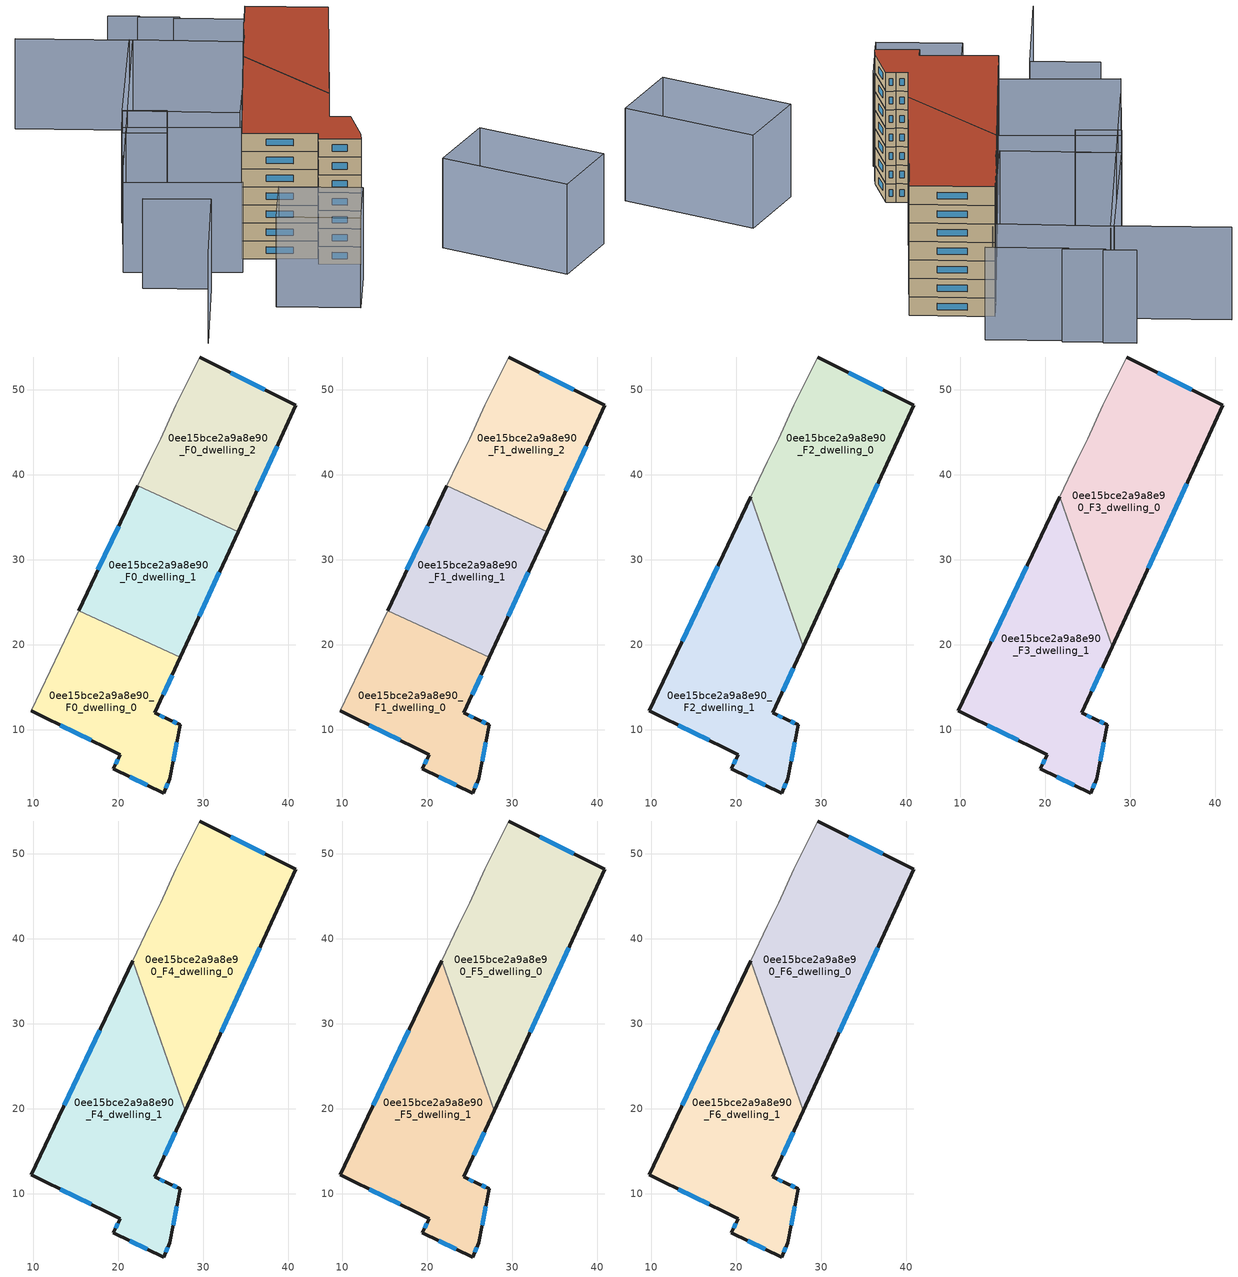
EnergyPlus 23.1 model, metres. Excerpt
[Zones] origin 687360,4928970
0ee15bce2a9a8e90_F0_dwelling_0
 floor ground (EU_floor_Construction): 27.32,18.51 24.32,11.96 25.97,11.15 27.28,10.56 26.04,4.2 25.36,2.53 19.43,5.39 20.22,7.06 9.75,12.18 15.34,24 z0
 wall outside (EU_wall_Construction): 9.75,12.18 20.22,7.06 19.43,5.39 25.36,2.53 26.04,4.2 27.28,10.56 25.97,11.15 24.32,11.96 27.32,18.51 z0:3
 wall adiabatic (EU_wall_Construction): 15.34,24 9.75,12.18 z0:3
 wall to 0ee15bce2a9a8e90_F0_dwelling_1 (EU_wall_Construction): 27.32,18.51 15.34,24 z0:3
 window (EU_Window_Construction): 26.44,6.27 26.88,8.49 / 25.58,3.08 25.82,3.66 / 21.36,4.46 23.43,3.46 / 19.97,6.52 19.69,5.93 / 13.16,10.52 16.82,8.73 / 25.3,14.09 26.34,16.38 / 25.43,11.42 24.86,11.7 / 26.85,10.75 26.4,10.96 z0.98:2.02
0ee15bce2a9a8e90_F0_dwelling_1
 floor ground (EU_floor_Construction): 34.09,33.29 27.32,18.51 15.34,24 22.3,38.69 z0
 wall outside (EU_wall_Construction): 27.32,18.51 34.09,33.29 / 22.3,38.69 15.34,24 z0:3
 wall to 0ee15bce2a9a8e90_F0_dwelling_2 (EU_wall_Construction): 34.09,33.29 22.3,38.69 z0:3
 window (EU_Window_Construction): 29.52,23.31 31.89,28.48 / 20.04,33.91 17.6,28.78 z0.98:2.02
0ee15bce2a9a8e90_F0_dwelling_2
 floor ground (EU_floor_Construction): 40.89,48.14 34.09,33.29 22.3,38.69 23.62,41.49 25.02,44.22 26.78,48.15 27.28,49.22 29.57,53.83 z0
 wall outside (EU_wall_Construction): 34.09,33.29 40.89,48.14 29.57,53.83 z0:3
 wall adiabatic (EU_wall_Construction): 29.57,53.83 27.28,49.22 26.78,48.15 25.02,44.22 23.62,41.49 22.3,38.69 z0:3
 window (EU_Window_Construction): 37.21,49.99 33.25,51.98 / 36.3,38.12 38.68,43.31 z0.98:2.02
0ee15bce2a9a8e90_F1_dwelling_0
 floor to 0ee15bce2a9a8e90_F0_dwelling_0 (EU_floor_Construction): 27.32,18.51 24.32,11.96 25.97,11.15 27.28,10.56 26.04,4.2 25.36,2.53 19.43,5.39 20.22,7.06 9.75,12.18 15.34,24 z3
 wall outside (EU_wall_Construction): 9.75,12.18 20.22,7.06 19.43,5.39 25.36,2.53 26.04,4.2 27.28,10.56 25.97,11.15 24.32,11.96 27.32,18.51 z3:6
 wall adiabatic (EU_wall_Construction): 15.34,24 9.75,12.18 z3:6
 wall to 0ee15bce2a9a8e90_F1_dwelling_1 (EU_wall_Construction): 27.32,18.51 15.34,24 z3:6
 window (EU_Window_Construction): 26.44,6.27 26.88,8.49 / 25.58,3.08 25.82,3.66 / 21.36,4.46 23.43,3.46 / 19.97,6.52 19.69,5.93 / 13.16,10.52 16.82,8.73 / 25.3,14.09 26.34,16.38 / 25.43,11.42 24.86,11.7 / 26.85,10.75 26.4,10.96 z3.98:5.02
0ee15bce2a9a8e90_F1_dwelling_1
 floor to 0ee15bce2a9a8e90_F0_dwelling_1 (EU_floor_Construction): 34.09,33.29 27.32,18.51 15.34,24 22.3,38.69 z3
 wall outside (EU_wall_Construction): 27.32,18.51 34.09,33.29 / 22.3,38.69 15.34,24 z3:6
 wall to 0ee15bce2a9a8e90_F1_dwelling_2 (EU_wall_Construction): 34.09,33.29 22.3,38.69 z3:6
 window (EU_Window_Construction): 29.52,23.31 31.89,28.48 / 20.04,33.91 17.6,28.78 z3.98:5.02
0ee15bce2a9a8e90_F1_dwelling_2
 floor to 0ee15bce2a9a8e90_F0_dwelling_2 (EU_floor_Construction): 40.89,48.14 34.09,33.29 22.3,38.69 23.62,41.49 25.02,44.22 26.78,48.15 27.28,49.22 29.57,53.83 z3
 wall outside (EU_wall_Construction): 34.09,33.29 40.89,48.14 29.57,53.83 z3:6
 wall adiabatic (EU_wall_Construction): 29.57,53.83 27.28,49.22 26.78,48.15 25.02,44.22 23.62,41.49 22.3,38.69 z3:6
 window (EU_Window_Construction): 37.21,49.99 33.25,51.98 / 36.3,38.12 38.68,43.31 z3.98:5.02
0ee15bce2a9a8e90_F2_dwelling_0
 floor to 0ee15bce2a9a8e90_F1_dwelling_2 (EU_floor_Construction): 40.89,48.14 34.09,33.29 22.3,38.69 23.62,41.49 25.02,44.22 26.78,48.15 27.28,49.22 29.57,53.83 z6
 floor to 0ee15bce2a9a8e90_F1_dwelling_1 (EU_floor_Construction): 34.09,33.29 27.88,19.73 21.68,37.38 22.3,38.69 z6
 wall outside (EU_wall_Construction): 27.88,19.73 40.89,48.14 29.57,53.83 z6:9
 wall to 0ee15bce2a9a8e90_F2_dwelling_1 (EU_wall_Construction): 21.68,37.38 27.88,19.73 z6:9
 wall adiabatic (EU_wall_Construction): 29.57,53.83 27.28,49.22 26.78,48.15 25.02,44.22 23.62,41.49 21.68,37.38 z6:9
 window (EU_Window_Construction): 37.21,49.99 33.25,51.98 / 32.11,28.97 36.66,38.9 z6.98:8.02
0ee15bce2a9a8e90_F2_dwelling_1
 floor to 0ee15bce2a9a8e90_F1_dwelling_0 (EU_floor_Construction): 27.32,18.51 24.32,11.96 25.97,11.15 27.28,10.56 26.04,4.2 25.36,2.53 19.43,5.39 20.22,7.06 9.75,12.18 15.34,24 z6
 floor to 0ee15bce2a9a8e90_F1_dwelling_1 (EU_floor_Construction): 21.68,37.38 27.88,19.73 27.32,18.51 15.34,24 z6
 wall outside (EU_wall_Construction): 21.68,37.38 9.75,12.18 20.22,7.06 19.43,5.39 25.36,2.53 26.04,4.2 27.28,10.56 25.97,11.15 24.32,11.96 27.88,19.73 z6:9
 window (EU_Window_Construction): 25.58,3.08 25.82,3.66 / 21.36,4.46 23.43,3.46 / 19.97,6.52 19.69,5.93 / 13.16,10.52 16.82,8.73 / 17.8,29.18 13.63,20.38 / 25.48,14.49 26.72,17.21 / 25.43,11.42 24.86,11.7 / 26.85,10.75 26.4,10.96 / 26.44,6.27 26.88,8.49 z6.98:8.02
0ee15bce2a9a8e90_F3_dwelling_0
 floor to 0ee15bce2a9a8e90_F2_dwelling_0 (EU_floor_Construction): 40.89,48.14 27.88,19.73 21.68,37.38 23.62,41.49 25.02,44.22 26.78,48.15 27.28,49.22 29.57,53.83 z9
 wall outside (EU_wall_Construction): 27.88,19.73 40.89,48.14 29.57,53.83 z9:12
 wall to 0ee15bce2a9a8e90_F3_dwelling_1 (EU_wall_Construction): 21.68,37.38 27.88,19.73 z9:12
 wall adiabatic (EU_wall_Construction): 29.57,53.83 27.28,49.22 26.78,48.15 25.02,44.22 23.62,41.49 21.68,37.38 z9:12
 window (EU_Window_Construction): 37.21,49.99 33.25,51.98 / 32.11,28.97 36.66,38.9 z9.98:11.02
0ee15bce2a9a8e90_F3_dwelling_1
 floor to 0ee15bce2a9a8e90_F2_dwelling_1 (EU_floor_Construction): 21.68,37.38 27.88,19.73 24.32,11.96 25.97,11.15 27.28,10.56 26.04,4.2 25.36,2.53 19.43,5.39 20.22,7.06 9.75,12.18 z9
 wall outside (EU_wall_Construction): 21.68,37.38 9.75,12.18 20.22,7.06 19.43,5.39 25.36,2.53 26.04,4.2 27.28,10.56 25.97,11.15 24.32,11.96 27.88,19.73 z9:12
 window (EU_Window_Construction): 25.58,3.08 25.82,3.66 / 21.36,4.46 23.43,3.46 / 19.97,6.52 19.69,5.93 / 13.16,10.52 16.82,8.73 / 17.8,29.18 13.63,20.38 / 25.48,14.49 26.72,17.21 / 25.43,11.42 24.86,11.7 / 26.85,10.75 26.4,10.96 / 26.44,6.27 26.88,8.49 z9.98:11.02
0ee15bce2a9a8e90_F4_dwelling_0
 floor to 0ee15bce2a9a8e90_F3_dwelling_0 (EU_floor_Construction): 40.89,48.14 27.88,19.73 21.68,37.38 23.62,41.49 25.02,44.22 26.78,48.15 27.28,49.22 29.57,53.83 z12
 wall outside (EU_wall_Construction): 27.88,19.73 40.89,48.14 29.57,53.83 z12:15
 wall to 0ee15bce2a9a8e90_F4_dwelling_1 (EU_wall_Construction): 21.68,37.38 27.88,19.73 z12:15
 wall adiabatic (EU_wall_Construction): 29.57,53.83 27.28,49.22 26.78,48.15 25.02,44.22 23.62,41.49 21.68,37.38 z12:15
 window (EU_Window_Construction): 37.21,49.99 33.25,51.98 / 32.11,28.97 36.66,38.9 z12.98:14.02
0ee15bce2a9a8e90_F4_dwelling_1
 floor to 0ee15bce2a9a8e90_F3_dwelling_1 (EU_floor_Construction): 21.68,37.38 27.88,19.73 24.32,11.96 25.97,11.15 27.28,10.56 26.04,4.2 25.36,2.53 19.43,5.39 20.22,7.06 9.75,12.18 z12
 wall outside (EU_wall_Construction): 21.68,37.38 9.75,12.18 20.22,7.06 19.43,5.39 25.36,2.53 26.04,4.2 27.28,10.56 25.97,11.15 24.32,11.96 27.88,19.73 z12:15
 window (EU_Window_Construction): 25.58,3.08 25.82,3.66 / 21.36,4.46 23.43,3.46 / 19.97,6.52 19.69,5.93 / 13.16,10.52 16.82,8.73 / 17.8,29.18 13.63,20.38 / 25.48,14.49 26.72,17.21 / 25.43,11.42 24.86,11.7 / 26.85,10.75 26.4,10.96 / 26.44,6.27 26.88,8.49 z12.98:14.02
0ee15bce2a9a8e90_F5_dwelling_0
 floor to 0ee15bce2a9a8e90_F4_dwelling_0 (EU_floor_Construction): 40.89,48.14 27.88,19.73 21.68,37.38 23.62,41.49 25.02,44.22 26.78,48.15 27.28,49.22 29.57,53.83 z15
 wall outside (EU_wall_Construction): 27.88,19.73 40.89,48.14 29.57,53.83 z15:18
 wall to 0ee15bce2a9a8e90_F5_dwelling_1 (EU_wall_Construction): 21.68,37.38 27.88,19.73 z15:18
 wall adiabatic (EU_wall_Construction): 29.57,53.83 27.28,49.22 26.78,48.15 25.02,44.22 23.62,41.49 21.68,37.38 z15:18
 window (EU_Window_Construction): 37.21,49.99 33.25,51.98 / 32.11,28.97 36.66,38.9 z15.98:17.02
0ee15bce2a9a8e90_F5_dwelling_1
 floor to 0ee15bce2a9a8e90_F4_dwelling_1 (EU_floor_Construction): 21.68,37.38 27.88,19.73 24.32,11.96 25.97,11.15 27.28,10.56 26.04,4.2 25.36,2.53 19.43,5.39 20.22,7.06 9.75,12.18 z15
 wall outside (EU_wall_Construction): 21.68,37.38 9.75,12.18 20.22,7.06 19.43,5.39 25.36,2.53 26.04,4.2 27.28,10.56 25.97,11.15 24.32,11.96 27.88,19.73 z15:18
 window (EU_Window_Construction): 25.58,3.08 25.82,3.66 / 21.36,4.46 23.43,3.46 / 19.97,6.52 19.69,5.93 / 13.16,10.52 16.82,8.73 / 17.8,29.18 13.63,20.38 / 25.48,14.49 26.72,17.21 / 25.43,11.42 24.86,11.7 / 26.85,10.75 26.4,10.96 / 26.44,6.27 26.88,8.49 z15.98:17.02
0ee15bce2a9a8e90_F6_dwelling_0
 floor to 0ee15bce2a9a8e90_F5_dwelling_0 (EU_floor_Construction): 40.89,48.14 27.88,19.73 21.68,37.38 23.62,41.49 25.02,44.22 26.78,48.15 27.28,49.22 29.57,53.83 z18
 wall outside (EU_wall_Construction): 27.88,19.73 40.89,48.14 29.57,53.83 z18:21
 wall to 0ee15bce2a9a8e90_F6_dwelling_1 (EU_wall_Construction): 21.68,37.38 27.88,19.73 z18:21
 wall adiabatic (EU_wall_Construction): 29.57,53.83 27.28,49.22 26.78,48.15 25.02,44.22 23.62,41.49 21.68,37.38 z18:21
 window (EU_Window_Construction): 37.21,49.99 33.25,51.98 / 32.11,28.97 36.66,38.9 z18.98:20.02
 roof outside (EU_roof_Construction): 27.88,19.73 40.89,48.14 29.57,53.83 27.28,49.22 26.78,48.15 25.02,44.22 23.62,41.49 21.68,37.38 z21
0ee15bce2a9a8e90_F6_dwelling_1
 floor to 0ee15bce2a9a8e90_F5_dwelling_1 (EU_floor_Construction): 21.68,37.38 27.88,19.73 24.32,11.96 25.97,11.15 27.28,10.56 26.04,4.2 25.36,2.53 19.43,5.39 20.22,7.06 9.75,12.18 z18
 wall outside (EU_wall_Construction): 21.68,37.38 9.75,12.18 20.22,7.06 19.43,5.39 25.36,2.53 26.04,4.2 27.28,10.56 25.97,11.15 24.32,11.96 27.88,19.73 z18:21
 window (EU_Window_Construction): 25.58,3.08 25.82,3.66 / 21.36,4.46 23.43,3.46 / 19.97,6.52 19.69,5.93 / 13.16,10.52 16.82,8.73 / 17.8,29.18 13.63,20.38 / 25.48,14.49 26.72,17.21 / 25.43,11.42 24.86,11.7 / 26.85,10.75 26.4,10.96 / 26.44,6.27 26.88,8.49 z18.98:20.02
 roof outside (EU_roof_Construction): 26.04,4.2 27.28,10.56 25.97,11.15 24.32,11.96 27.88,19.73 21.68,37.38 9.75,12.18 20.22,7.06 19.43,5.39 25.36,2.53 z21
shading: -8.4,8.66 0.95,4.04 / 0.95,4.04 -7.69,-13.47 / -1.62,69.48 14.35,61.48 / 14.35,61.48 -6.42,20.03 / 34.32,60.7 23.31,66.11 / 24.32,66.06 18.52,68.78 / 18.97,68.92 14.53,71.02 / 18.72,-11.6 7.25,-5.87 / 7.25,-5.87 12.16,3.95 / 12.16,3.95 23.63,-1.79 / 23.63,-1.79 18.72,-11.6 / 52.3,-13.61 39.18,2.93 / 39.18,2.93 48.84,10.6 / 48.84,10.6 61.96,-5.94 / 61.96,-5.94 52.3,-13.61 / 16.17,25.84 7.9,7.7 / 7.9,7.7 -8.62,15.24 / -8.62,15.24 -0.35,33.37 / -0.35,33.37 16.17,25.84 / 2.15,38.91 8.35,36 / 8.35,36 4.94,28.74 / 4.94,28.74 -1.26,31.65 / -1.26,31.65 2.15,38.91 / 29.87,53.68 18.1,30.73 / 18.1,30.73 2.15,38.91 / 2.15,38.91 13.92,61.86 / 13.92,61.86 29.87,53.68 z0:15
[Building]
EU S2 Campaign: North Axis=0; Terrain=City; Solar Distribution=FullExterior
[Site:Location]
Bologna: Latitude=44.5; Longitude=11.25; Time Zone=1; Elevation=37
[SizingPeriod:WeatherFileDays]
AnnualSizingPeriod: Begin Month=1; Begin Day of Month=1; End Month=12; End Day of Month=31; Day of Week for Start Day=Monday; Use Weather File Daylight Saving Period=No; Use Weather File Rain and Snow Indicators=No
[MATERIAL]
EU_InternalMass_Material: Roughness=MediumRough; Thickness=0.1; Conductivity=1; Density=1800; Specific Heat=900; Thermal Absorptance=0.9; Solar Absorptance=0.7; Visible Absorptance=0.7
[MATERIAL:NOMASS] Roughness=MediumRough; Thermal Absorptance=0.9; Solar Absorptance=0.7; Visible Absorptance=0.7
Name | Thermal Resistance
EU_wall_NoMass | 0.905828
EU_roof_NoMass | 0.37593
EU_floor_NoMass | 0.67114
[WINDOWMATERIAL:SIMPLEGLAZINGSYSTEM]
EU_Window_SimpleGlazing: UFactor=4.52486; Solar Heat Gain Coefficient=0.85; Visible Transmittance=0.85
[CONSTRUCTION]
EU_wall_Construction: EU_wall_NoMass
EU_roof_Construction: EU_roof_NoMass
EU_floor_Construction: EU_floor_NoMass
EU_InternalMass_Construction: EU_InternalMass_Material
EU_Window_Construction: EU_Window_SimpleGlazing
[ZONE] Type=1; Multiplier=1; Ceiling Height=autocalculate; Floor Area=autocalculate; Part of Total Floor Area=Yes
Name | Volume
0ee15bce2a9a8e90_F0_dwelling_0; 0ee15bce2a9a8e90_F1_dwelling_0 | 637.561
0ee15bce2a9a8e90_F2_dwelling_0; 0ee15bce2a9a8e90_F3_dwelling_0; 0ee15bce2a9a8e90_F4_dwelling_0; 0ee15bce2a9a8e90_F5_dwelling_0; 0ee15bce2a9a8e90_F6_dwelling_0 | 956.333
0ee15bce2a9a8e90_F0_dwelling_1; 0ee15bce2a9a8e90_F1_dwelling_1 | 637.564
0ee15bce2a9a8e90_F2_dwelling_1; 0ee15bce2a9a8e90_F3_dwelling_1; 0ee15bce2a9a8e90_F4_dwelling_1; 0ee15bce2a9a8e90_F5_dwelling_1; 0ee15bce2a9a8e90_F6_dwelling_1 | 956.311
0ee15bce2a9a8e90_F0_dwelling_2; 0ee15bce2a9a8e90_F1_dwelling_2 | 637.537
[INTERNALMASS] Construction=EU_InternalMass_Construction
Name | Zone or ZoneList | Surface Area
0ee15bce2a9a8e90_F0_dwelling_0_EU_InternalMass | 0ee15bce2a9a8e90_F0_dwelling_0 | 212.52
0ee15bce2a9a8e90_F0_dwelling_1_EU_InternalMass | 0ee15bce2a9a8e90_F0_dwelling_1 | 212.522
0ee15bce2a9a8e90_F0_dwelling_2_EU_InternalMass | 0ee15bce2a9a8e90_F0_dwelling_2 | 212.513
0ee15bce2a9a8e90_F1_dwelling_0_EU_InternalMass | 0ee15bce2a9a8e90_F1_dwelling_0 | 212.52
0ee15bce2a9a8e90_F1_dwelling_1_EU_InternalMass | 0ee15bce2a9a8e90_F1_dwelling_1 | 212.522
0ee15bce2a9a8e90_F1_dwelling_2_EU_InternalMass | 0ee15bce2a9a8e90_F1_dwelling_2 | 212.513
0ee15bce2a9a8e90_F2_dwelling_0_EU_InternalMass | 0ee15bce2a9a8e90_F2_dwelling_0 | 318.778
0ee15bce2a9a8e90_F2_dwelling_1_EU_InternalMass | 0ee15bce2a9a8e90_F2_dwelling_1 | 318.77
0ee15bce2a9a8e90_F3_dwelling_0_EU_InternalMass | 0ee15bce2a9a8e90_F3_dwelling_0 | 318.778
0ee15bce2a9a8e90_F3_dwelling_1_EU_InternalMass | 0ee15bce2a9a8e90_F3_dwelling_1 | 318.77
0ee15bce2a9a8e90_F4_dwelling_0_EU_InternalMass | 0ee15bce2a9a8e90_F4_dwelling_0 | 318.778
0ee15bce2a9a8e90_F4_dwelling_1_EU_InternalMass | 0ee15bce2a9a8e90_F4_dwelling_1 | 318.77
0ee15bce2a9a8e90_F5_dwelling_0_EU_InternalMass | 0ee15bce2a9a8e90_F5_dwelling_0 | 318.778
0ee15bce2a9a8e90_F5_dwelling_1_EU_InternalMass | 0ee15bce2a9a8e90_F5_dwelling_1 | 318.77
0ee15bce2a9a8e90_F6_dwelling_0_EU_InternalMass | 0ee15bce2a9a8e90_F6_dwelling_0 | 318.778
0ee15bce2a9a8e90_F6_dwelling_1_EU_InternalMass | 0ee15bce2a9a8e90_F6_dwelling_1 | 318.77
[OTHEREQUIPMENT] Fuel Type=Electricity; Design Level Calculation Method=Watts/Area; Power per Zone Floor Area=1; Fraction Latent=0; Fraction Radiant=0; Fraction Lost=0; Carbon Dioxide Generation Rate=0; EndUse Subcategory=EU_Step8_InternalGains
Name | Zone or ZoneList or Space or SpaceList | Schedule
EU_Step8_InternalGain_0ee15bce2a9a8e90_F0_dwelling_0_f000 | 0ee15bce2a9a8e90_F0_dwelling_0 | EU_Step8_GainSchedule_0ee15bce2a9a8e90_F0_dwelling_0_f000
EU_Step8_InternalGain_0ee15bce2a9a8e90_F0_dwelling_1_f000 | 0ee15bce2a9a8e90_F0_dwelling_1 | EU_Step8_GainSchedule_0ee15bce2a9a8e90_F0_dwelling_1_f000
EU_Step8_InternalGain_0ee15bce2a9a8e90_F0_dwelling_2_f000 | 0ee15bce2a9a8e90_F0_dwelling_2 | EU_Step8_GainSchedule_0ee15bce2a9a8e90_F0_dwelling_2_f000
EU_Step8_InternalGain_0ee15bce2a9a8e90_F1_dwelling_0_f000 | 0ee15bce2a9a8e90_F1_dwelling_0 | EU_Step8_GainSchedule_0ee15bce2a9a8e90_F1_dwelling_0_f000
EU_Step8_InternalGain_0ee15bce2a9a8e90_F1_dwelling_1_f000 | 0ee15bce2a9a8e90_F1_dwelling_1 | EU_Step8_GainSchedule_0ee15bce2a9a8e90_F1_dwelling_1_f000
EU_Step8_InternalGain_0ee15bce2a9a8e90_F1_dwelling_2_f000 | 0ee15bce2a9a8e90_F1_dwelling_2 | EU_Step8_GainSchedule_0ee15bce2a9a8e90_F1_dwelling_2_f000
EU_Step8_InternalGain_0ee15bce2a9a8e90_F2_dwelling_0_f000 | 0ee15bce2a9a8e90_F2_dwelling_0 | EU_Step8_GainSchedule_0ee15bce2a9a8e90_F2_dwelling_0_f000
EU_Step8_InternalGain_0ee15bce2a9a8e90_F2_dwelling_1_f000 | 0ee15bce2a9a8e90_F2_dwelling_1 | EU_Step8_GainSchedule_0ee15bce2a9a8e90_F2_dwelling_1_f000
EU_Step8_InternalGain_0ee15bce2a9a8e90_F3_dwelling_0_f000 | 0ee15bce2a9a8e90_F3_dwelling_0 | EU_Step8_GainSchedule_0ee15bce2a9a8e90_F3_dwelling_0_f000
EU_Step8_InternalGain_0ee15bce2a9a8e90_F3_dwelling_1_f000 | 0ee15bce2a9a8e90_F3_dwelling_1 | EU_Step8_GainSchedule_0ee15bce2a9a8e90_F3_dwelling_1_f000
EU_Step8_InternalGain_0ee15bce2a9a8e90_F4_dwelling_0_f000 | 0ee15bce2a9a8e90_F4_dwelling_0 | EU_Step8_GainSchedule_0ee15bce2a9a8e90_F4_dwelling_0_f000
EU_Step8_InternalGain_0ee15bce2a9a8e90_F4_dwelling_1_f000 | 0ee15bce2a9a8e90_F4_dwelling_1 | EU_Step8_GainSchedule_0ee15bce2a9a8e90_F4_dwelling_1_f000
EU_Step8_InternalGain_0ee15bce2a9a8e90_F5_dwelling_0_f000 | 0ee15bce2a9a8e90_F5_dwelling_0 | EU_Step8_GainSchedule_0ee15bce2a9a8e90_F5_dwelling_0_f000
EU_Step8_InternalGain_0ee15bce2a9a8e90_F5_dwelling_1_f000 | 0ee15bce2a9a8e90_F5_dwelling_1 | EU_Step8_GainSchedule_0ee15bce2a9a8e90_F5_dwelling_1_f000
EU_Step8_InternalGain_0ee15bce2a9a8e90_F6_dwelling_0_f000 | 0ee15bce2a9a8e90_F6_dwelling_0 | EU_Step8_GainSchedule_0ee15bce2a9a8e90_F6_dwelling_0_f000
EU_Step8_InternalGain_0ee15bce2a9a8e90_F6_dwelling_1_f000 | 0ee15bce2a9a8e90_F6_dwelling_1 | EU_Step8_GainSchedule_0ee15bce2a9a8e90_F6_dwelling_1_f000
[ZONEVENTILATION:DESIGNFLOWRATE] Schedule=EU_AlwaysOn; Design Flow Rate Calculation Method=AirChanges/Hour; Air Changes per Hour=0.73129; Ventilation Type=Natural; Fan Pressure Rise=0; Fan Total Efficiency=1; Constant Term Coefficient=1; Temperature Term Coefficient=0; Velocity Term Coefficient=0; Velocity Squared Term Coefficient=0; Minimum Indoor Temperature=-100; Maximum Indoor Temperature=100; Delta Temperature=-100; Minimum Outdoor Temperature=-100; Maximum Outdoor Temperature=100; Maximum Wind Speed=40
Name | Zone or ZoneList or Space or SpaceList
EU_ConstantAir_0ee15bce2a9a8e90_F0_dwelling_0 | 0ee15bce2a9a8e90_F0_dwelling_0
EU_ConstantAir_0ee15bce2a9a8e90_F0_dwelling_1 | 0ee15bce2a9a8e90_F0_dwelling_1
EU_ConstantAir_0ee15bce2a9a8e90_F0_dwelling_2 | 0ee15bce2a9a8e90_F0_dwelling_2
EU_ConstantAir_0ee15bce2a9a8e90_F1_dwelling_0 | 0ee15bce2a9a8e90_F1_dwelling_0
EU_ConstantAir_0ee15bce2a9a8e90_F1_dwelling_1 | 0ee15bce2a9a8e90_F1_dwelling_1
EU_ConstantAir_0ee15bce2a9a8e90_F1_dwelling_2 | 0ee15bce2a9a8e90_F1_dwelling_2
EU_ConstantAir_0ee15bce2a9a8e90_F2_dwelling_0 | 0ee15bce2a9a8e90_F2_dwelling_0
EU_ConstantAir_0ee15bce2a9a8e90_F2_dwelling_1 | 0ee15bce2a9a8e90_F2_dwelling_1
EU_ConstantAir_0ee15bce2a9a8e90_F3_dwelling_0 | 0ee15bce2a9a8e90_F3_dwelling_0
EU_ConstantAir_0ee15bce2a9a8e90_F3_dwelling_1 | 0ee15bce2a9a8e90_F3_dwelling_1
EU_ConstantAir_0ee15bce2a9a8e90_F4_dwelling_0 | 0ee15bce2a9a8e90_F4_dwelling_0
EU_ConstantAir_0ee15bce2a9a8e90_F4_dwelling_1 | 0ee15bce2a9a8e90_F4_dwelling_1
EU_ConstantAir_0ee15bce2a9a8e90_F5_dwelling_0 | 0ee15bce2a9a8e90_F5_dwelling_0
EU_ConstantAir_0ee15bce2a9a8e90_F5_dwelling_1 | 0ee15bce2a9a8e90_F5_dwelling_1
EU_ConstantAir_0ee15bce2a9a8e90_F6_dwelling_0 | 0ee15bce2a9a8e90_F6_dwelling_0
EU_ConstantAir_0ee15bce2a9a8e90_F6_dwelling_1 | 0ee15bce2a9a8e90_F6_dwelling_1
[HVACTEMPLATE:THERMOSTAT] Constant Heating Setpoint=20; Constant Cooling Setpoint=50
EU_HeatOnly_0ee15bce2a9a8e90_F0_dwelling_0; EU_HeatOnly_0ee15bce2a9a8e90_F0_dwelling_1; EU_HeatOnly_0ee15bce2a9a8e90_F0_dwelling_2; EU_HeatOnly_0ee15bce2a9a8e90_F1_dwelling_0; EU_HeatOnly_0ee15bce2a9a8e90_F1_dwelling_1; EU_HeatOnly_0ee15bce2a9a8e90_F1_dwelling_2; EU_HeatOnly_0ee15bce2a9a8e90_F2_dwelling_0; EU_HeatOnly_0ee15bce2a9a8e90_F2_dwelling_1; EU_HeatOnly_0ee15bce2a9a8e90_F3_dwelling_0; EU_HeatOnly_0ee15bce2a9a8e90_F3_dwelling_1; EU_HeatOnly_0ee15bce2a9a8e90_F4_dwelling_0; EU_HeatOnly_0ee15bce2a9a8e90_F4_dwelling_1; EU_HeatOnly_0ee15bce2a9a8e90_F5_dwelling_0; EU_HeatOnly_0ee15bce2a9a8e90_F5_dwelling_1; EU_HeatOnly_0ee15bce2a9a8e90_F6_dwelling_0; EU_HeatOnly_0ee15bce2a9a8e90_F6_dwelling_1
[HVACTEMPLATE:ZONE:IDEALLOADSAIRSYSTEM] System Availability Schedule=EU_AlwaysOn; Maximum Heating Supply Air Temperature=50; Minimum Cooling Supply Air Temperature=13; Maximum Heating Supply Air Humidity Ratio=0.0156; Minimum Cooling Supply Air Humidity Ratio=0.0077; Heating Limit=NoLimit; Cooling Limit=NoLimit; Heating Availability Schedule=EU_AlwaysOn; Cooling Availability Schedule=EU_CoolingOff; Dehumidification Control Type=ConstantSensibleHeatRatio; Cooling Sensible Heat Ratio=0.7; Dehumidification Setpoint=60; Humidification Control Type=None; Humidification Setpoint=30; Outdoor Air Method=None; Outdoor Air Flow Rate per Person=0.00944; Outdoor Air Flow Rate per Zone Floor Area=0; Outdoor Air Flow Rate per Zone=0; Demand Controlled Ventilation Type=None; Outdoor Air Economizer Type=NoEconomizer; Heat Recovery Type=None; Sensible Heat Recovery Effectiveness=0.7; Latent Heat Recovery Effectiveness=0.65
Name | Template Thermostat
0ee15bce2a9a8e90_F0_dwelling_0 | EU_HeatOnly_0ee15bce2a9a8e90_F0_dwelling_0
0ee15bce2a9a8e90_F0_dwelling_1 | EU_HeatOnly_0ee15bce2a9a8e90_F0_dwelling_1
0ee15bce2a9a8e90_F0_dwelling_2 | EU_HeatOnly_0ee15bce2a9a8e90_F0_dwelling_2
0ee15bce2a9a8e90_F1_dwelling_0 | EU_HeatOnly_0ee15bce2a9a8e90_F1_dwelling_0
0ee15bce2a9a8e90_F1_dwelling_1 | EU_HeatOnly_0ee15bce2a9a8e90_F1_dwelling_1
0ee15bce2a9a8e90_F1_dwelling_2 | EU_HeatOnly_0ee15bce2a9a8e90_F1_dwelling_2
0ee15bce2a9a8e90_F2_dwelling_0 | EU_HeatOnly_0ee15bce2a9a8e90_F2_dwelling_0
0ee15bce2a9a8e90_F2_dwelling_1 | EU_HeatOnly_0ee15bce2a9a8e90_F2_dwelling_1
0ee15bce2a9a8e90_F3_dwelling_0 | EU_HeatOnly_0ee15bce2a9a8e90_F3_dwelling_0
0ee15bce2a9a8e90_F3_dwelling_1 | EU_HeatOnly_0ee15bce2a9a8e90_F3_dwelling_1
0ee15bce2a9a8e90_F4_dwelling_0 | EU_HeatOnly_0ee15bce2a9a8e90_F4_dwelling_0
0ee15bce2a9a8e90_F4_dwelling_1 | EU_HeatOnly_0ee15bce2a9a8e90_F4_dwelling_1
0ee15bce2a9a8e90_F5_dwelling_0 | EU_HeatOnly_0ee15bce2a9a8e90_F5_dwelling_0
0ee15bce2a9a8e90_F5_dwelling_1 | EU_HeatOnly_0ee15bce2a9a8e90_F5_dwelling_1
0ee15bce2a9a8e90_F6_dwelling_0 | EU_HeatOnly_0ee15bce2a9a8e90_F6_dwelling_0
0ee15bce2a9a8e90_F6_dwelling_1 | EU_HeatOnly_0ee15bce2a9a8e90_F6_dwelling_1
[SIZING:ZONE] Zone Cooling Design Supply Air Temperature Input Method=SupplyAirTemperature; Zone Cooling Design Supply Air Temperature=13; Zone Heating Design Supply Air Temperature Input Method=SupplyAirTemperature; Zone Heating Design Supply Air Temperature=50; Zone Cooling Design Supply Air Humidity Ratio=0.008; Zone Heating Design Supply Air Humidity Ratio=0.008; Cooling Design Air Flow Method=DesignDay; Cooling Design Air Flow Rate=0; Cooling Minimum Air Flow per Zone Floor Area=0.000762; Cooling Minimum Air Flow=0; Cooling Minimum Air Flow Fraction=0.2; Heating Design Air Flow Method=DesignDay; Heating Design Air Flow Rate=0; Heating Maximum Air Flow per Zone Floor Area=0.002032; Heating Maximum Air Flow=0.141576; Heating Maximum Air Flow Fraction=0.3; Account for Dedicated Outdoor Air System=No; Dedicated Outdoor Air System Control Strategy=NeutralSupplyAir; Dedicated Outdoor Air Low Setpoint Temperature for Design=autosize; Dedicated Outdoor Air High Setpoint Temperature for Design=autosize; Zone Load Sizing Method=Sensible Load Only No Latent Load; Zone Latent Cooling Design Supply Air Humidity Ratio Input Method=HumidityRatioDifference; Zone Cooling Design Supply Air Humidity Ratio Difference=0.005; Zone Latent Heating Design Supply Air Humidity Ratio Input Method=HumidityRatioDifference; Zone Humidification Design Supply Air Humidity Ratio Difference=0.005
0ee15bce2a9a8e90_F0_dwelling_0; 0ee15bce2a9a8e90_F0_dwelling_1; 0ee15bce2a9a8e90_F0_dwelling_2; 0ee15bce2a9a8e90_F1_dwelling_0; 0ee15bce2a9a8e90_F1_dwelling_1; 0ee15bce2a9a8e90_F1_dwelling_2; 0ee15bce2a9a8e90_F2_dwelling_0; 0ee15bce2a9a8e90_F2_dwelling_1; 0ee15bce2a9a8e90_F3_dwelling_0; 0ee15bce2a9a8e90_F3_dwelling_1; 0ee15bce2a9a8e90_F4_dwelling_0; 0ee15bce2a9a8e90_F4_dwelling_1; 0ee15bce2a9a8e90_F5_dwelling_0; 0ee15bce2a9a8e90_F5_dwelling_1; 0ee15bce2a9a8e90_F6_dwelling_0; 0ee15bce2a9a8e90_F6_dwelling_1
[SCHEDULE:CONSTANT]
Name | Hourly Value
EU_AlwaysOn | 1
EU_CoolingOff | 0
[SCHEDULE:FILE] Column Number=1; Rows to Skip at Top=0; Number of Hours of Data=8760; Column Separator=Comma; Interpolate to Timestep=No; Minutes per Item=60; Adjust Schedule for Daylight Savings=Yes
Name | File
EU_Step8_GainSchedule_0ee15bce2a9a8e90_F0_dwelling_0_f000 | ../../schedules/0ee15bce2a9a8e90/0ee15bce2a9a8e90_F0_dwelling_0_f000_gain.csv
EU_Step8_GainSchedule_0ee15bce2a9a8e90_F0_dwelling_1_f000 | ../../schedules/0ee15bce2a9a8e90/0ee15bce2a9a8e90_F0_dwelling_1_f000_gain.csv
EU_Step8_GainSchedule_0ee15bce2a9a8e90_F0_dwelling_2_f000 | ../../schedules/0ee15bce2a9a8e90/0ee15bce2a9a8e90_F0_dwelling_2_f000_gain.csv
EU_Step8_GainSchedule_0ee15bce2a9a8e90_F1_dwelling_0_f000 | ../../schedules/0ee15bce2a9a8e90/0ee15bce2a9a8e90_F1_dwelling_0_f000_gain.csv
EU_Step8_GainSchedule_0ee15bce2a9a8e90_F1_dwelling_1_f000 | ../../schedules/0ee15bce2a9a8e90/0ee15bce2a9a8e90_F1_dwelling_1_f000_gain.csv
EU_Step8_GainSchedule_0ee15bce2a9a8e90_F1_dwelling_2_f000 | ../../schedules/0ee15bce2a9a8e90/0ee15bce2a9a8e90_F1_dwelling_2_f000_gain.csv
EU_Step8_GainSchedule_0ee15bce2a9a8e90_F2_dwelling_0_f000 | ../../schedules/0ee15bce2a9a8e90/0ee15bce2a9a8e90_F2_dwelling_0_f000_gain.csv
EU_Step8_GainSchedule_0ee15bce2a9a8e90_F2_dwelling_1_f000 | ../../schedules/0ee15bce2a9a8e90/0ee15bce2a9a8e90_F2_dwelling_1_f000_gain.csv
EU_Step8_GainSchedule_0ee15bce2a9a8e90_F3_dwelling_0_f000 | ../../schedules/0ee15bce2a9a8e90/0ee15bce2a9a8e90_F3_dwelling_0_f000_gain.csv
EU_Step8_GainSchedule_0ee15bce2a9a8e90_F3_dwelling_1_f000 | ../../schedules/0ee15bce2a9a8e90/0ee15bce2a9a8e90_F3_dwelling_1_f000_gain.csv
EU_Step8_GainSchedule_0ee15bce2a9a8e90_F4_dwelling_0_f000 | ../../schedules/0ee15bce2a9a8e90/0ee15bce2a9a8e90_F4_dwelling_0_f000_gain.csv
EU_Step8_GainSchedule_0ee15bce2a9a8e90_F4_dwelling_1_f000 | ../../schedules/0ee15bce2a9a8e90/0ee15bce2a9a8e90_F4_dwelling_1_f000_gain.csv
EU_Step8_GainSchedule_0ee15bce2a9a8e90_F5_dwelling_0_f000 | ../../schedules/0ee15bce2a9a8e90/0ee15bce2a9a8e90_F5_dwelling_0_f000_gain.csv
EU_Step8_GainSchedule_0ee15bce2a9a8e90_F5_dwelling_1_f000 | ../../schedules/0ee15bce2a9a8e90/0ee15bce2a9a8e90_F5_dwelling_1_f000_gain.csv
EU_Step8_GainSchedule_0ee15bce2a9a8e90_F6_dwelling_0_f000 | ../../schedules/0ee15bce2a9a8e90/0ee15bce2a9a8e90_F6_dwelling_0_f000_gain.csv
EU_Step8_GainSchedule_0ee15bce2a9a8e90_F6_dwelling_1_f000 | ../../schedules/0ee15bce2a9a8e90/0ee15bce2a9a8e90_F6_dwelling_1_f000_gain.csv
